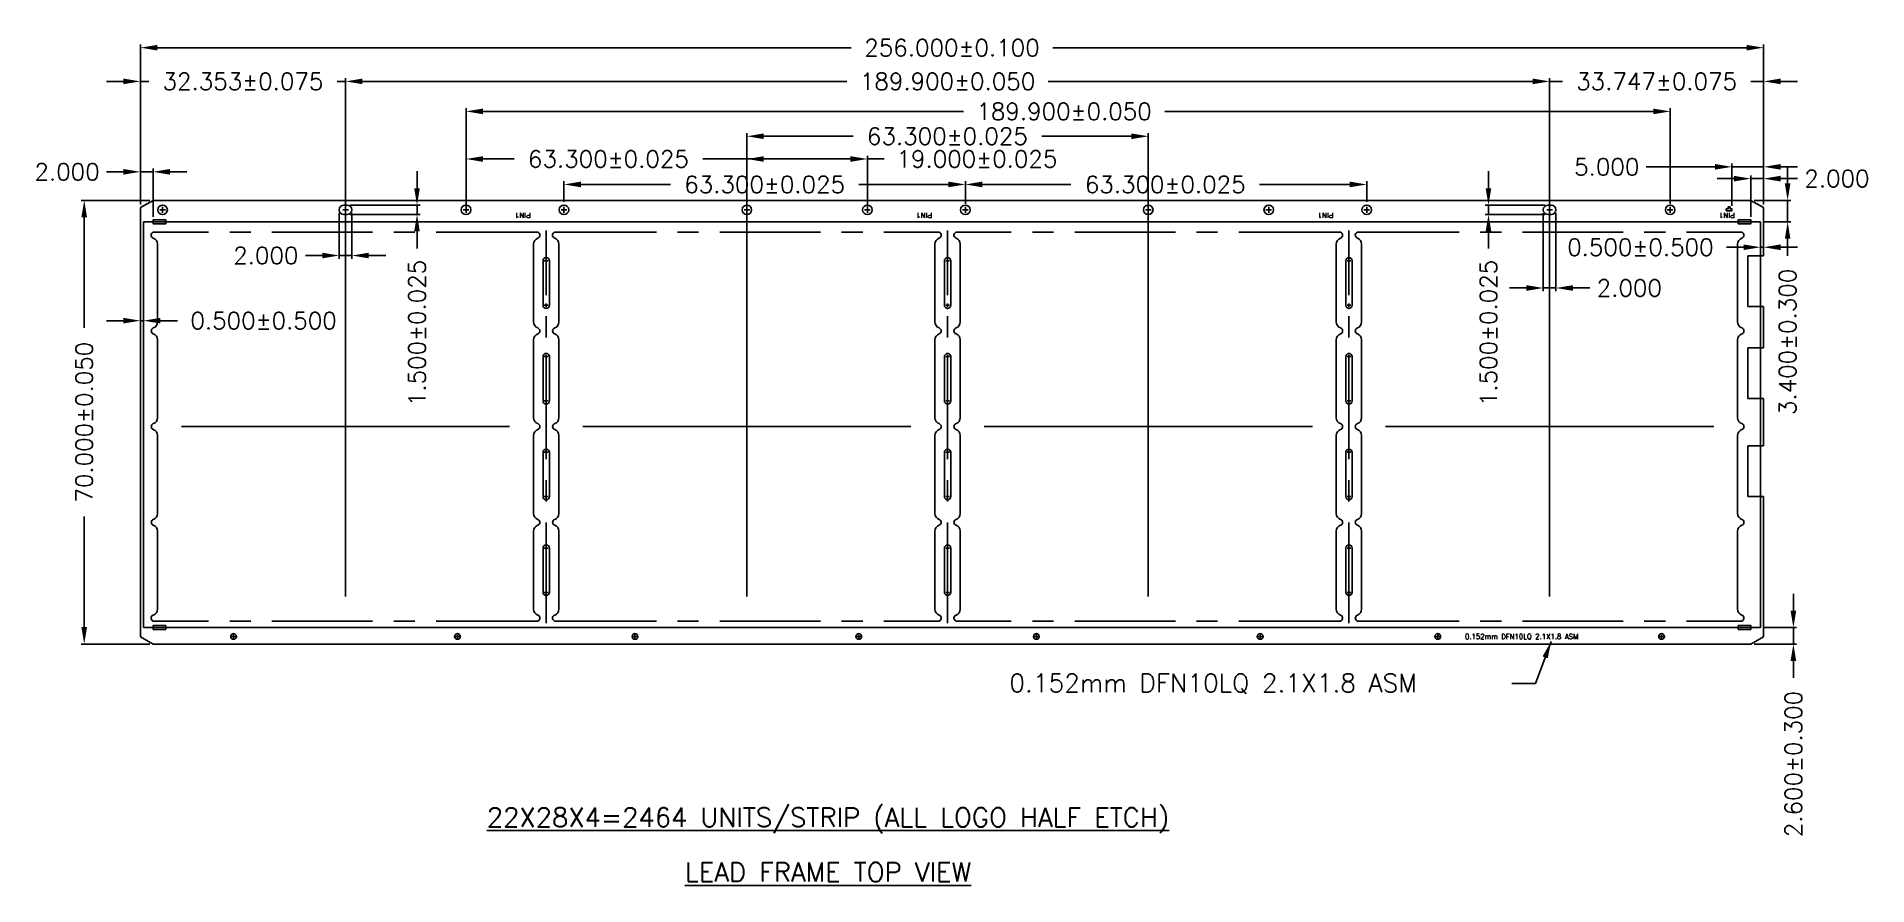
# Model space of a CAD drawing. Header units: millimetres. Extents: x 393.8 to 402.46, y 109.1 to 113.12.
import ezdxf
from ezdxf.enums import TextEntityAlignment as Align

# ---------------------------------------------------------------- set-up
doc = ezdxf.new("R2010")
doc.units = ezdxf.units.MM
doc.header["$LTSCALE"] = 0.5
doc.header["$PDMODE"] = 98
doc.linetypes.add('CENTER', pattern=[50.8, 31.75, -6.35, 6.35, -6.35])
for name, color, linetype in [('1', 7, 'Continuous'), ('1D', 4, 'Continuous'), ('CEN', 2, 'CENTER'), ('DIM', 3, 'Continuous'), ('NOTE', 7, 'Continuous')]:
    doc.layers.add(name, color=color, linetype=linetype)
doc.styles.add('ROMANS', font='romans.shx', dxfattribs={"bigfont": 'AllInOneBig.shx'})
doc.styles.add('SIMPLEX', font='simplex.shx', dxfattribs={"bigfont": 'AllInOneBig.shx'})
doc.dimstyles.get("Standard").update_dxf_attribs({"dimtxt": 0.08, "dimasz": 0.08, "dimexe": 0.027, "dimexo": 0.027, "dimgap": 0.027, "dimtad": 1, "dimdec": 3, "dimrnd": 0.0005, "dimzin": 1, "dimtxsty": 'SIMPLEX', "dimcen": 0.1905, "dimclrd": 256, "dimclre": 256, "dimclrt": 256, "dimazin": 3, "dimtp": 0.03, "dimtm": 0.05, "dimtfac": 0.8, "dimtdec": 3, "dimtmove": 0, "dimatfit": 3, "dimfxl": 0.05, "dimtzin": 4, "dimlwd": -1, "dimlwe": -1})
doc.dimstyles.new('Standard1', dxfattribs={"dimtxt": 0.08, "dimasz": 0.08, "dimexe": 0.015, "dimexo": 0.015, "dimgap": 0.027, "dimtad": 1, "dimdec": 3, "dimlfac": 33.333333, "dimrnd": 0.0005, "dimzin": 1, "dimtxsty": 'SIMPLEX', "dimcen": 0.1905, "dimclrd": 256, "dimclre": 256, "dimclrt": 256, "dimazin": 3, "dimtp": 0.03, "dimtm": 0.05, "dimtfac": 0.8, "dimtdec": 3, "dimtmove": 0, "dimatfit": 3, "dimfxl": 0.05, "dimtzin": 4, "dimlwd": -1, "dimlwe": -1})

# ---------------------------------------------------------------- blocks, each defined once
blk = doc.blocks.new('M0')
at = {"layer": '1', "color": 4}
for centre, radius, start, end in [((-30.15, 30.2), 0.5, 90, 250.5288), ((-30.65, 28.79), 1, 0, 70.5288), ((30.65, 28.79), 1, 109.4712, 180), ((30.15, 30.2), 0.5, 289.4712, 90), ((-30.15, 15.1), 0.5, 109.4712, 250.5288), ((-30.65, 16.51), 1, 289.4712, 0), ((-30.65, 13.69), 1, 0, 70.5288), ((30.65, 16.51), 1, 180, 250.5288), ((30.65, 13.69), 1, 109.4712, 180), ((30.15, 15.1), 0.5, 289.4712, 70.5288), ((-30.15, 0), 0.5, 109.4712, 250.5288), ((-30.65, 1.41), 1, 289.4712, 0), ((30.65, 1.41), 1, 180, 250.5288), ((30.15, 0), 0.5, 289.4712, 70.5288), ((-30.65, -1.41), 1, 0, 70.5288), ((30.65, -1.41), 1, 109.4712, 180), ((-30.65, -13.69), 1, 289.4712, 0), ((30.65, -13.69), 1, 180, 250.5288), ((-30.15, -15.1), 0.5, 109.4712, 250.5288), ((-30.65, -16.51), 1, 0, 70.5288), ((30.65, -16.51), 1, 109.4712, 180), ((30.15, -15.1), 0.5, 289.4712, 70.5288), ((-30.65, -28.79), 1, 289.4712, 0), ((30.65, -28.79), 1, 180, 250.5288), ((-30.15, -30.2), 0.5, 109.4712, 270), ((30.15, -30.2), 0.5, 270, 70.5288)]:
    blk.add_arc(centre, radius, start, end, dxfattribs=at)
at = {"layer": '1D', "linetype": 'CENTER'}
for p, q in [((-30.15, 30.7), (30.15, 30.7)), ((-29.65, 16.51), (-29.65, 28.79)), ((29.65, 16.51), (29.65, 28.79)), ((-29.65, 1.41), (-29.65, 13.69)), ((29.65, 1.41), (29.65, 13.69)), ((-29.65, -13.69), (-29.65, -1.41)), ((29.65, -13.69), (29.65, -1.41)), ((-29.65, -28.79), (-29.65, -16.51)), ((29.65, -28.79), (29.65, -16.51)), ((-30.15, -30.7), (30.15, -30.7))]:
    blk.add_line(p, q, dxfattribs=at)
blk = doc.blocks.new('*D55')
at = {"layer": 'Defpoints', "color": 0, "transparency": 16777216}
for p in [(394.3517, 112.3424), (394.0258, 110.2424), (394.3517, 110.2424)]:
    blk.add_point(p, dxfattribs=at)
at = {"layer": 'DIM', "transparency": 16777216}
for p, q in [((394.3367, 112.3424), (394.0108, 112.3424)), ((394.0258, 112.2624), (394.0258, 111.7384)), ((394.0258, 110.3224), (394.0258, 110.8463)), ((394.3367, 110.2424), (394.0108, 110.2424))]:
    blk.add_line(p, q, dxfattribs=at)
for points in [[(394.0125, 112.2624), (394.0392, 112.2624), (394.0258, 112.3424)], [(394.0125, 110.3224), (394.0392, 110.3224), (394.0258, 110.2424)]]:
    blk.add_solid(points, dxfattribs=at)
at = {"layer": 'DIM', "transparency": 16777216, "insert": (394.0258, 111.2924), "char_height": 0.08, "attachment_point": 5, "rotation": 90, "style": 'SIMPLEX'}
blk.add_mtext('\\A1;70.000%%p0.050', dxfattribs=at)
blk = doc.blocks.new('*D56')
at = {"layer": 'Defpoints', "color": 0, "transparency": 16777216}
for p in [(394.2917, 112.4773), (394.2917, 112.3077), (394.3517, 112.2494)]:
    blk.add_point(p, dxfattribs=at)
at = {"layer": 'DIM', "transparency": 16777216}
for p, q in [((394.2117, 112.4773), (394.1317, 112.4773)), ((394.2917, 112.3227), (394.2917, 112.4923)), ((394.3517, 112.4773), (394.2917, 112.4773)), ((394.3517, 112.2644), (394.3517, 112.4923)), ((394.4317, 112.4773), (394.5117, 112.4773))]:
    blk.add_line(p, q, dxfattribs=at)
for points in [[(394.2117, 112.4907), (394.2117, 112.464), (394.2917, 112.4773)], [(394.4317, 112.4907), (394.4317, 112.464), (394.3517, 112.4773)]]:
    blk.add_solid(points, dxfattribs=at)
at = {"layer": 'DIM', "transparency": 16777216, "insert": (393.9447, 112.4773), "char_height": 0.08, "attachment_point": 5, "style": 'SIMPLEX'}
blk.add_mtext('\\A1;2.000', dxfattribs=at)
blk = doc.blocks.new('*D57')
at = {"layer": 'Defpoints', "color": 0, "transparency": 16777216}
for p in [(394.2917, 112.9054), (394.2917, 112.3077), (395.2623, 111.2714)]:
    blk.add_point(p, dxfattribs=at)
at = {"layer": 'DIM', "transparency": 16777216}
for p, q in [((394.2117, 112.9054), (394.1317, 112.9054)), ((394.2917, 112.3227), (394.2917, 112.9204)), ((394.2917, 112.9054), (394.3309, 112.9054)), ((395.2623, 112.9054), (395.223, 112.9054)), ((395.2623, 111.2864), (395.2623, 112.9204)), ((395.3423, 112.9054), (395.4223, 112.9054))]:
    blk.add_line(p, q, dxfattribs=at)
for points in [[(394.2117, 112.9187), (394.2117, 112.8921), (394.2917, 112.9054)], [(395.3423, 112.9187), (395.3423, 112.8921), (395.2623, 112.9054)]]:
    blk.add_solid(points, dxfattribs=at)
at = {"layer": 'DIM', "transparency": 16777216, "insert": (394.777, 112.9054), "char_height": 0.08, "attachment_point": 5, "style": 'SIMPLEX'}
blk.add_mtext('\\A1;32.353%%P0.075', dxfattribs=at)
blk = doc.blocks.new('*D58')
at = {"layer": 'Defpoints', "color": 0, "transparency": 16777216}
for p in [(399.0603, 112.6456), (397.1613, 111.2714), (399.0603, 111.2714)]:
    blk.add_point(p, dxfattribs=at)
at = {"layer": 'DIM', "transparency": 16777216}
for p, q in [((397.1613, 111.2864), (397.1613, 112.6606)), ((397.2413, 112.6456), (397.6641, 112.6456)), ((398.9803, 112.6456), (398.5562, 112.6456)), ((399.0603, 111.2864), (399.0603, 112.6606))]:
    blk.add_line(p, q, dxfattribs=at)
for points in [[(397.2413, 112.659), (397.2413, 112.6323), (397.1613, 112.6456)], [(398.9803, 112.659), (398.9803, 112.6323), (399.0603, 112.6456)]]:
    blk.add_solid(points, dxfattribs=at)
at = {"layer": 'DIM', "transparency": 16777216, "insert": (398.1101, 112.6456), "char_height": 0.08, "attachment_point": 5, "style": 'SIMPLEX'}
blk.add_mtext('\\A1;63.300%%p0.025', dxfattribs=at)
blk = doc.blocks.new('*D59')
at = {"layer": 'Defpoints', "color": 0, "transparency": 16777216}
for p in [(395.2623, 112.9054), (395.2623, 111.2714), (400.9593, 111.2714)]:
    blk.add_point(p, dxfattribs=at)
at = {"layer": 'DIM', "transparency": 16777216}
for p, q in [((395.2623, 111.2864), (395.2623, 112.9204)), ((395.3423, 112.9054), (397.6342, 112.9054)), ((400.8793, 112.9054), (398.5873, 112.9054)), ((400.9593, 111.2864), (400.9593, 112.9204))]:
    blk.add_line(p, q, dxfattribs=at)
for points in [[(395.3423, 112.9187), (395.3423, 112.8921), (395.2623, 112.9054)], [(400.8793, 112.9187), (400.8793, 112.8921), (400.9593, 112.9054)]]:
    blk.add_solid(points, dxfattribs=at)
at = {"layer": 'DIM', "transparency": 16777216, "insert": (398.1108, 112.9054), "char_height": 0.08, "attachment_point": 5, "style": 'SIMPLEX'}
blk.add_mtext('\\A1;189.900%%p0.050', dxfattribs=at)
blk = doc.blocks.new('*D60')
at = {"layer": 'Defpoints', "color": 0, "transparency": 16777216}
for p in [(401.9717, 113.0648), (394.2917, 112.3077), (401.9717, 112.3077)]:
    blk.add_point(p, dxfattribs=at)
at = {"layer": 'DIM', "transparency": 16777216}
for p, q in [((394.2917, 112.3227), (394.2917, 113.0798)), ((394.3717, 113.0648), (397.6552, 113.0648)), ((401.8917, 113.0648), (398.6082, 113.0648)), ((401.9717, 112.3227), (401.9717, 113.0798))]:
    blk.add_line(p, q, dxfattribs=at)
for points in [[(394.3717, 113.0782), (394.3717, 113.0515), (394.2917, 113.0648)], [(401.8917, 113.0782), (401.8917, 113.0515), (401.9717, 113.0648)]]:
    blk.add_solid(points, dxfattribs=at)
at = {"layer": 'DIM', "transparency": 16777216, "insert": (398.1317, 113.0648), "char_height": 0.08, "attachment_point": 5, "style": 'SIMPLEX'}
blk.add_mtext('\\A1;256.000%%p0.100', dxfattribs=at)
blk = doc.blocks.new('*D61')
at = {"layer": 'Defpoints', "color": 0, "transparency": 16777216}
for p in [(401.9717, 112.4451), (401.9717, 112.3077), (401.9117, 112.2494)]:
    blk.add_point(p, dxfattribs=at)
at = {"layer": 'DIM', "transparency": 16777216}
for p, q in [((401.8317, 112.4451), (401.7517, 112.4451)), ((401.9117, 112.2644), (401.9117, 112.4601)), ((401.9117, 112.4451), (401.9717, 112.4451)), ((401.9717, 112.3227), (401.9717, 112.4601)), ((402.0517, 112.4451), (402.1317, 112.4451))]:
    blk.add_line(p, q, dxfattribs=at)
for points in [[(401.8317, 112.4584), (401.8317, 112.4317), (401.9117, 112.4451)], [(402.0517, 112.4584), (402.0517, 112.4317), (401.9717, 112.4451)]]:
    blk.add_solid(points, dxfattribs=at)
at = {"layer": 'DIM', "transparency": 16777216, "insert": (402.3187, 112.4451), "char_height": 0.08, "attachment_point": 5, "style": 'SIMPLEX'}
blk.add_mtext('\\A1;2.000', dxfattribs=at)
blk = doc.blocks.new('*D62')
at = {"layer": 'Defpoints', "color": 0, "transparency": 16777216}
for p in [(401.9717, 112.9054), (400.9593, 112.2974), (401.9717, 112.3077)]:
    blk.add_point(p, dxfattribs=at)
at = {"layer": 'DIM', "transparency": 16777216}
for p, q in [((400.8793, 112.9054), (400.7993, 112.9054)), ((400.9593, 112.3124), (400.9593, 112.9204)), ((400.9593, 112.9054), (401.0194, 112.9054)), ((401.9717, 112.9054), (401.9115, 112.9054)), ((401.9717, 112.3227), (401.9717, 112.9204)), ((402.0517, 112.9054), (402.1317, 112.9054))]:
    blk.add_line(p, q, dxfattribs=at)
for points in [[(400.8793, 112.9187), (400.8793, 112.8921), (400.9593, 112.9054)], [(402.0517, 112.9187), (402.0517, 112.8921), (401.9717, 112.9054)]]:
    blk.add_solid(points, dxfattribs=at)
at = {"layer": 'DIM', "transparency": 16777216, "insert": (401.4655, 112.9054), "char_height": 0.08, "attachment_point": 5, "style": 'SIMPLEX'}
blk.add_mtext('\\A1;33.747%%P0.075', dxfattribs=at)
blk = doc.blocks.new('slit')
at = {"color": 0}
for centre, start, end in [((-31.65, 26.15), 0, 180), ((-31.65, 19.15), 180, 0), ((-31.65, 11.05), 0, 180), ((-31.65, 4.05), 180, 0), ((-31.65, -4.05), 0, 180), ((-31.65, -11.05), 180, 0), ((-31.65, -19.15), 0, 180), ((-31.65, -26.15), 180, 0)]:
    blk.add_arc(centre, 0.5, start, end, dxfattribs=at)
at = {"layer": '1'}
for p, q in [((-32.15, 26.15), (-32.15, 19.15)), ((-31.15, 26.15), (-31.15, 19.15)), ((-32.15, 4.05), (-32.15, 11.05)), ((-31.15, 4.05), (-31.15, 11.05)), ((-32.15, -4.05), (-32.15, -11.05)), ((-31.15, -4.05), (-31.15, -11.05)), ((-32.15, -26.15), (-32.15, -19.15)), ((-31.15, -26.15), (-31.15, -19.15))]:
    blk.add_line(p, q, dxfattribs=at)
at = {"layer": '1D', "linetype": 'CENTER'}
blk.add_line((-31.65, -31), (-31.65, 30.92), dxfattribs=at)
at = {"layer": '1D'}
for p, q in [((-31.95, 26.15), (-31.35, 26.15)), ((-31.65, 25.85), (-31.65, 26.45)), ((-31.95, 19.15), (-31.35, 19.15)), ((-31.65, 18.85), (-31.65, 19.45)), ((-31.95, 11.05), (-31.35, 11.05)), ((-31.65, 11.35), (-31.65, 10.75)), ((-31.95, 4.05), (-31.35, 4.05)), ((-31.65, 4.35), (-31.65, 3.75)), ((-31.95, -4.05), (-31.35, -4.05)), ((-31.65, -4.35), (-31.65, -3.75)), ((-31.95, -11.05), (-31.35, -11.05)), ((-31.65, -11.35), (-31.65, -10.75)), ((-31.95, -19.15), (-31.35, -19.15)), ((-31.65, -18.85), (-31.65, -19.45)), ((-31.65, -25.85), (-31.65, -26.45)), ((-31.95, -26.15), (-31.35, -26.15))]:
    blk.add_line(p, q, dxfattribs=at)
blk = doc.blocks.new('*D63')
at = {"layer": 'Defpoints', "color": 0, "transparency": 16777216}
for p in [(397.7313, 112.5381), (397.1613, 112.2974), (397.7313, 112.2974)]:
    blk.add_point(p, dxfattribs=at)
at = {"layer": 'DIM', "transparency": 16777216}
for p, q in [((397.1613, 112.3124), (397.1613, 112.5531)), ((397.2413, 112.5381), (397.6513, 112.5381)), ((397.7313, 112.3124), (397.7313, 112.5531)), ((397.7313, 112.5381), (397.8113, 112.5381))]:
    blk.add_line(p, q, dxfattribs=at)
for points in [[(397.2413, 112.5514), (397.2413, 112.5248), (397.1613, 112.5381)], [(397.6513, 112.5514), (397.6513, 112.5248), (397.7313, 112.5381)]]:
    blk.add_solid(points, dxfattribs=at)
at = {"layer": 'DIM', "transparency": 16777216, "insert": (398.2497, 112.5381), "char_height": 0.08, "attachment_point": 5, "style": 'SIMPLEX'}
blk.add_mtext('\\A1;19.000%%P0.025', dxfattribs=at)
blk = doc.blocks.new('*D71')
at = {"layer": 'Defpoints', "color": 0, "transparency": 16777216}
for p in [(401.5293, 112.7633), (395.8323, 112.3109), (401.5293, 112.3109)]:
    blk.add_point(p, dxfattribs=at)
at = {"layer": 'DIM', "transparency": 16777216}
for p, q in [((395.8323, 112.3259), (395.8323, 112.7783)), ((395.9123, 112.7633), (398.1855, 112.7633)), ((401.4493, 112.7633), (399.1386, 112.7633)), ((401.5293, 112.3259), (401.5293, 112.7783))]:
    blk.add_line(p, q, dxfattribs=at)
for points in [[(395.9123, 112.7767), (395.9123, 112.75), (395.8323, 112.7633)], [(401.4493, 112.7767), (401.4493, 112.75), (401.5293, 112.7633)]]:
    blk.add_solid(points, dxfattribs=at)
at = {"layer": 'DIM', "transparency": 16777216, "insert": (398.662, 112.7633), "char_height": 0.08, "attachment_point": 5, "style": 'SIMPLEX'}
blk.add_mtext('\\A1;189.900%%P0.050', dxfattribs=at)
blk = doc.blocks.new('*D64')
at = {"layer": 'Defpoints', "color": 0, "transparency": 16777216}
for p in [(397.7313, 112.5381), (395.8323, 112.2974), (397.7313, 112.2974)]:
    blk.add_point(p, dxfattribs=at)
at = {"layer": 'DIM', "transparency": 16777216}
for p, q in [((395.8323, 112.3124), (395.8323, 112.5531)), ((395.9123, 112.5381), (396.0602, 112.5381)), ((397.6513, 112.5381), (396.9523, 112.5381)), ((397.7313, 112.3124), (397.7313, 112.5531))]:
    blk.add_line(p, q, dxfattribs=at)
for points in [[(395.9123, 112.5514), (395.9123, 112.5248), (395.8323, 112.5381)], [(397.6513, 112.5514), (397.6513, 112.5248), (397.7313, 112.5381)]]:
    blk.add_solid(points, dxfattribs=at)
at = {"layer": 'DIM', "transparency": 16777216, "insert": (396.5062, 112.5381), "char_height": 0.08, "attachment_point": 5, "style": 'SIMPLEX'}
blk.add_mtext('\\A1;63.300%%P0.025', dxfattribs=at)
blk = doc.blocks.new('*D65')
at = {"layer": 'Defpoints', "color": 0, "ltscale": 0.1, "transparency": 16777216}
for p in [(401.9117, 112.3424), (402.0854, 112.3424), (401.9567, 112.2404)]:
    blk.add_point(p, dxfattribs=at)
at = {"layer": 'DIM', "ltscale": 0.1, "transparency": 16777216}
for p, q in [((402.0854, 112.4224), (402.0854, 112.5024)), ((401.9267, 112.3424), (402.1004, 112.3424)), ((402.0854, 112.3424), (402.0854, 112.2404)), ((401.9717, 112.2404), (402.1004, 112.2404)), ((402.0854, 112.1604), (402.0854, 112.0804))]:
    blk.add_line(p, q, dxfattribs=at)
for points in [[(402.072, 112.4224), (402.0987, 112.4224), (402.0854, 112.3424)], [(402.072, 112.1604), (402.0987, 112.1604), (402.0854, 112.2404)]]:
    blk.add_solid(points, dxfattribs=at)
at = {"layer": 'DIM', "ltscale": 0.1, "transparency": 16777216, "insert": (402.0854, 111.6724), "char_height": 0.08, "attachment_point": 5, "rotation": 90, "style": 'SIMPLEX'}
blk.add_mtext('\\A1;3.400%%P0.300', dxfattribs=at)
blk = doc.blocks.new('*D66')
at = {"layer": 'Defpoints', "color": 0, "ltscale": 0.1, "transparency": 16777216}
for p in [(401.9567, 110.3204), (401.9117, 110.2424), (402.1126, 110.2424)]:
    blk.add_point(p, dxfattribs=at)
at = {"layer": 'DIM', "ltscale": 0.1, "transparency": 16777216}
for p, q in [((402.1126, 110.4004), (402.1126, 110.4804)), ((401.9717, 110.3204), (402.1276, 110.3204)), ((402.1126, 110.3204), (402.1126, 110.2424)), ((401.9267, 110.2424), (402.1276, 110.2424)), ((402.1126, 110.1624), (402.1126, 110.0824))]:
    blk.add_line(p, q, dxfattribs=at)
for points in [[(402.0993, 110.4004), (402.1259, 110.4004), (402.1126, 110.3204)], [(402.0993, 110.1624), (402.1259, 110.1624), (402.1126, 110.2424)]]:
    blk.add_solid(points, dxfattribs=at)
at = {"layer": 'DIM', "ltscale": 0.1, "transparency": 16777216, "insert": (402.1126, 109.6744), "char_height": 0.08, "attachment_point": 5, "rotation": 90, "style": 'SIMPLEX'}
blk.add_mtext('\\A1;2.600%%P0.300', dxfattribs=at)
blk = doc.blocks.new('*D67')
at = {"layer": 'Defpoints', "color": 0, "ltscale": 0.1, "transparency": 16777216}
for p in [(394.2917, 112.2404), (394.3067, 112.2404), (394.2917, 111.7728)]:
    blk.add_point(p, dxfattribs=at)
at = {"layer": 'DIM', "ltscale": 0.1, "transparency": 16777216}
for p, q in [((394.2917, 112.2254), (394.2917, 111.7578)), ((394.3067, 112.2254), (394.3067, 111.7578)), ((394.2117, 111.7728), (394.1317, 111.7728)), ((394.2917, 111.7728), (394.3067, 111.7728)), ((394.3867, 111.7728), (394.4667, 111.7728))]:
    blk.add_line(p, q, dxfattribs=at)
for points in [[(394.2117, 111.7862), (394.2117, 111.7595), (394.2917, 111.7728)], [(394.3867, 111.7862), (394.3867, 111.7595), (394.3067, 111.7728)]]:
    blk.add_solid(points, dxfattribs=at)
at = {"layer": 'DIM', "ltscale": 0.1, "transparency": 16777216, "insert": (394.8746, 111.7728), "char_height": 0.08, "attachment_point": 5, "style": 'SIMPLEX'}
blk.add_mtext('\\A1;0.500%%P0.500', dxfattribs=at)
blk = doc.blocks.new('*D68')
at = {"layer": 'Defpoints', "color": 0, "ltscale": 0.1, "transparency": 16777216}
for p in [(401.9567, 112.1746), (401.9717, 112.1746), (401.9567, 112.1204)]:
    blk.add_point(p, dxfattribs=at)
at = {"layer": 'DIM', "ltscale": 0.1, "transparency": 16777216}
for p, q in [((401.8767, 112.1204), (401.7967, 112.1204)), ((401.9567, 112.1596), (401.9567, 112.1054)), ((401.9717, 112.1204), (401.9567, 112.1204)), ((401.9717, 112.1596), (401.9717, 112.1054)), ((402.0517, 112.1204), (402.1317, 112.1204))]:
    blk.add_line(p, q, dxfattribs=at)
for points in [[(401.8767, 112.1337), (401.8767, 112.107), (401.9567, 112.1204)], [(402.0517, 112.1337), (402.0517, 112.107), (401.9717, 112.1204)]]:
    blk.add_solid(points, dxfattribs=at)
at = {"layer": 'DIM', "ltscale": 0.1, "transparency": 16777216, "insert": (401.3887, 112.1204), "char_height": 0.08, "attachment_point": 5, "style": 'SIMPLEX'}
blk.add_mtext('\\A1;0.500%%P0.500', dxfattribs=at)
blk = doc.blocks.new('*D72')
at = {"layer": 'Defpoints', "color": 0, "ltscale": 0.1, "transparency": 16777216}
for p in [(401.9717, 112.501), (401.8217, 112.3013), (401.9717, 112.3077)]:
    blk.add_point(p, dxfattribs=at)
at = {"layer": 'DIM', "ltscale": 0.1, "transparency": 16777216}
for p, q in [((401.7417, 112.501), (401.4166, 112.501)), ((401.8217, 112.3163), (401.8217, 112.516)), ((401.9717, 112.501), (401.8217, 112.501)), ((401.9717, 112.3227), (401.9717, 112.516)), ((402.0517, 112.501), (402.1317, 112.501))]:
    blk.add_line(p, q, dxfattribs=at)
for points in [[(401.7417, 112.5143), (401.7417, 112.4876), (401.8217, 112.501)], [(402.0517, 112.5143), (402.0517, 112.4876), (401.9717, 112.501)]]:
    blk.add_solid(points, dxfattribs=at)
at = {"layer": 'DIM', "ltscale": 0.1, "transparency": 16777216, "insert": (401.2296, 112.501), "char_height": 0.08, "attachment_point": 5, "style": 'SIMPLEX'}
blk.add_mtext('\\A1;{\\C0;5.000}', dxfattribs=at)
blk = doc.blocks.new('*D73')
at = {"layer": 'Defpoints', "color": 0, "ltscale": 0.1, "transparency": 16777216}
for p in [(400.0938, 112.4175), (398.1948, 112.3109), (400.0938, 112.3199)]:
    blk.add_point(p, dxfattribs=at)
at = {"layer": 'DIM', "ltscale": 0.1, "transparency": 16777216}
for p, q in [((398.1948, 112.3259), (398.1948, 112.4325)), ((398.2748, 112.4175), (398.6945, 112.4175)), ((400.0138, 112.4175), (399.5866, 112.4175)), ((400.0938, 112.3349), (400.0938, 112.4325))]:
    blk.add_line(p, q, dxfattribs=at)
for points in [[(398.2748, 112.4309), (398.2748, 112.4042), (398.1948, 112.4175)], [(400.0138, 112.4309), (400.0138, 112.4042), (400.0938, 112.4175)]]:
    blk.add_solid(points, dxfattribs=at)
at = {"layer": 'DIM', "ltscale": 0.1, "transparency": 16777216, "insert": (399.1405, 112.4175), "char_height": 0.08, "attachment_point": 5, "style": 'SIMPLEX'}
blk.add_mtext('\\A1;63.300%%P0.025', dxfattribs=at)
blk = doc.blocks.new('*D69')
at = {"layer": 'Defpoints', "color": 0, "transparency": 16777216}
for p in [(398.1948, 112.4175), (396.2958, 112.3199), (398.1948, 112.3109)]:
    blk.add_point(p, dxfattribs=at)
at = {"layer": 'DIM', "transparency": 16777216}
for p, q in [((396.2958, 112.3349), (396.2958, 112.4325)), ((396.3758, 112.4175), (396.7992, 112.4175)), ((398.1148, 112.4175), (397.6913, 112.4175)), ((398.1948, 112.3259), (398.1948, 112.4325))]:
    blk.add_line(p, q, dxfattribs=at)
for points in [[(396.3758, 112.4309), (396.3758, 112.4042), (396.2958, 112.4175)], [(398.1148, 112.4309), (398.1148, 112.4042), (398.1948, 112.4175)]]:
    blk.add_solid(points, dxfattribs=at)
at = {"layer": 'DIM', "transparency": 16777216, "insert": (397.2453, 112.4175), "char_height": 0.08, "attachment_point": 5, "style": 'SIMPLEX'}
blk.add_mtext('\\A1;{\\C3;63.300%%P0.025}', dxfattribs=at)
blk = doc.blocks.new('*D74')
at = {"layer": 'Defpoints', "color": 0, "ltscale": 0.1, "transparency": 16777216}
for p in [(395.2323, 112.2974), (395.2923, 112.2974), (395.2923, 112.0812)]:
    blk.add_point(p, dxfattribs=at)
at = {"layer": 'DIM', "ltscale": 0.1, "transparency": 16777216}
for p, q in [((395.2323, 112.2824), (395.2323, 112.0662)), ((395.2923, 112.2824), (395.2923, 112.0662)), ((395.1523, 112.0812), (395.0723, 112.0812)), ((395.2923, 112.0812), (395.2323, 112.0812)), ((395.3723, 112.0812), (395.4523, 112.0812))]:
    blk.add_line(p, q, dxfattribs=at)
for points in [[(395.1523, 112.0945), (395.1523, 112.0678), (395.2323, 112.0812)], [(395.3723, 112.0945), (395.3723, 112.0678), (395.2923, 112.0812)]]:
    blk.add_solid(points, dxfattribs=at)
at = {"layer": 'DIM', "ltscale": 0.1, "transparency": 16777216, "insert": (394.8853, 112.0812), "char_height": 0.08, "attachment_point": 5, "style": 'SIMPLEX'}
blk.add_mtext('\\A1;2.000', dxfattribs=at)
blk = doc.blocks.new('*D75')
at = {"layer": 'Defpoints', "color": 0, "ltscale": 0.1, "transparency": 16777216}
for p in [(400.9293, 112.2974), (400.9893, 112.2974), (400.9293, 111.9275)]:
    blk.add_point(p, dxfattribs=at)
at = {"layer": 'DIM', "ltscale": 0.1, "transparency": 16777216}
for p, q in [((400.9293, 112.2824), (400.9293, 111.9125)), ((400.9893, 112.2824), (400.9893, 111.9125)), ((400.8493, 111.9275), (400.7693, 111.9275)), ((400.9293, 111.9275), (400.9893, 111.9275)), ((401.0693, 111.9275), (401.1493, 111.9275))]:
    blk.add_line(p, q, dxfattribs=at)
for points in [[(400.8493, 111.9409), (400.8493, 111.9142), (400.9293, 111.9275)], [(401.0693, 111.9409), (401.0693, 111.9142), (400.9893, 111.9275)]]:
    blk.add_solid(points, dxfattribs=at)
at = {"layer": 'DIM', "ltscale": 0.1, "transparency": 16777216, "insert": (401.3363, 111.9275), "char_height": 0.08, "attachment_point": 5, "style": 'SIMPLEX'}
blk.add_mtext('\\A1;2.000', dxfattribs=at)
blk = doc.blocks.new('*D70')
at = {"layer": 'Defpoints', "color": 0, "ltscale": 0.1, "transparency": 16777216}
for p in [(395.2698, 112.3199), (395.2698, 112.2749), (395.6005, 112.3199)]:
    blk.add_point(p, dxfattribs=at)
at = {"layer": 'DIM', "ltscale": 0.1, "transparency": 16777216}
for p, q in [((395.6005, 112.3999), (395.6005, 112.4799)), ((395.2848, 112.3199), (395.6155, 112.3199)), ((395.2848, 112.2749), (395.6155, 112.2749)), ((395.6005, 112.3199), (395.6005, 112.2749)), ((395.6005, 112.1949), (395.6005, 112.1149))]:
    blk.add_line(p, q, dxfattribs=at)
for points in [[(395.5872, 112.3999), (395.6139, 112.3999), (395.6005, 112.3199)], [(395.5872, 112.1949), (395.6139, 112.1949), (395.6005, 112.2749)]]:
    blk.add_solid(points, dxfattribs=at)
at = {"layer": 'DIM', "ltscale": 0.1, "transparency": 16777216, "insert": (395.6005, 111.7146), "char_height": 0.08, "attachment_point": 5, "rotation": 90, "style": 'SIMPLEX'}
blk.add_mtext('\\A1;1.500%%P0.025', dxfattribs=at)
blk = doc.blocks.new('*D76')
at = {"layer": 'Defpoints', "color": 0, "ltscale": 0.1, "transparency": 16777216}
for p in [(400.6699, 112.3199), (400.9518, 112.3199), (400.9518, 112.2749)]:
    blk.add_point(p, dxfattribs=at)
at = {"layer": 'DIM', "ltscale": 0.1, "transparency": 16777216}
for p, q in [((400.6699, 112.3999), (400.6699, 112.4799)), ((400.9368, 112.3199), (400.6549, 112.3199)), ((400.9368, 112.2749), (400.6549, 112.2749)), ((400.6699, 112.3199), (400.6699, 112.2749)), ((400.6699, 112.1949), (400.6699, 112.1149))]:
    blk.add_line(p, q, dxfattribs=at)
for points in [[(400.6566, 112.3999), (400.6833, 112.3999), (400.6699, 112.3199)], [(400.6566, 112.1949), (400.6833, 112.1949), (400.6699, 112.2749)]]:
    blk.add_solid(points, dxfattribs=at)
at = {"layer": 'DIM', "ltscale": 0.1, "transparency": 16777216, "insert": (400.6699, 111.7146), "char_height": 0.08, "attachment_point": 5, "rotation": 90, "style": 'SIMPLEX'}
blk.add_mtext('\\A1;1.500%%P0.025', dxfattribs=at)

msp = doc.modelspace()

# ---------------------------------------------------------------- linework, layer by layer
for p, q in [((401.971685, 112.307743), (401.971685, 112.079892)), ((401.971685, 111.839891), (401.971685, 111.644891)), ((401.971685, 111.40489), (401.971685, 111.17989)), ((401.971685, 110.939889), (401.971685, 110.277038))]:
    msp.add_line(p, q)
at = {"color": 2, "linetype": 'CENTER', "ltscale": 1.5}
for p, q in [((394.306667, 112.240392), (394.306667, 110.320388)), ((401.956685, 112.240392), (401.956685, 110.320388))]:
    msp.add_line(p, q, dxfattribs=at)
at = {"color": 0}
msp.add_line((401.896685, 111.839891), (401.896685, 112.079892), dxfattribs=at)
at = {"color": 1, "ltscale": 0.1}
for points in [[(395.254759, 112.319892), (395.269759, 112.319892, -1), (395.269759, 112.274893), (395.254759, 112.274893, -1), (395.254759, 112.319892, -1)], [(400.951772, 112.319892), (400.966772, 112.319892, -1), (400.966772, 112.274893), (400.951772, 112.274893, -1), (400.951772, 112.319892, -1)]]:
    msp.add_lwpolyline(points, format="xyb", dxfattribs=at)
at = {"ltscale": 0.05}
msp.add_lwpolyline([(401.812684, 112.292893), (401.821684, 112.292893), (401.821684, 112.301893), (401.812684, 112.301893), (401.812684, 112.310893), (401.803684, 112.310893), (401.803684, 112.301893), (401.794684, 112.301893), (401.794684, 112.292893), (401.812684, 112.292893)], dxfattribs=at)
for points in [[(394.411667, 112.249392), (394.351667, 112.249392), (394.351667, 112.231392), (394.411667, 112.231392)], [(401.851685, 112.249392), (401.911685, 112.249392), (401.911685, 112.231392), (401.851685, 112.231392)], [(394.411667, 110.329388), (394.351667, 110.329388), (394.351667, 110.311388), (394.411667, 110.311388)], [(401.851685, 110.329388), (401.911685, 110.329388), (401.911685, 110.311388), (401.851685, 110.311388)]]:
    msp.add_lwpolyline(points, close=True)
at = {"color": 0}
for centre in [(394.732758, 110.278388), (395.791761, 110.278388), (396.631763, 110.278388), (397.690765, 110.278388), (398.530767, 110.278388), (399.589769, 110.278388), (400.429771, 110.278388), (401.488774, 110.278388)]:
    msp.add_circle(centre, 0.0135, dxfattribs=at)
at = {"layer": '1', "color": 0}
for p, q in [((394.291667, 112.307743), (394.351667, 112.342393)), ((394.291667, 112.307743), (394.291667, 110.277038)), ((401.896685, 112.079892), (401.971685, 112.079892)), ((401.896685, 111.839891), (401.971685, 111.839891)), ((401.896685, 111.644891), (401.971685, 111.644891)), ((401.896685, 111.644891), (401.896685, 111.40489)), ((401.896685, 111.40489), (401.971685, 111.40489)), ((401.896685, 111.17989), (401.971685, 111.17989)), ((401.896685, 111.17989), (401.896685, 110.939889)), ((401.896685, 110.939889), (401.971685, 110.939889)), ((394.291667, 110.277038), (394.351667, 110.242388))]:
    msp.add_line(p, q, dxfattribs=at)
at = {"layer": '1'}
for p, q in [((401.911685, 112.342393), (394.351667, 112.342393)), ((401.911685, 110.242388), (394.351667, 110.242388))]:
    msp.add_line(p, q, dxfattribs=at)
at = {"layer": '1D', "linetype": 'CENTER'}
for p, q in [((394.383277, 112.297393), (394.410238, 112.297393)), ((394.396757, 112.283912), (394.396757, 112.310873)), ((395.248779, 112.297393), (395.27574, 112.297393)), ((395.262259, 112.283912), (395.262259, 112.310873)), ((395.81878, 112.297393), (395.845741, 112.297393)), ((395.832261, 112.283912), (395.832261, 112.310873)), ((396.282281, 112.297393), (396.309242, 112.297393)), ((396.295762, 112.283912), (396.295762, 112.310873)), ((397.147783, 112.297393), (397.174744, 112.297393)), ((397.161264, 112.283912), (397.161264, 112.310873)), ((397.717784, 112.297393), (397.744746, 112.297393)), ((397.731265, 112.283912), (397.731265, 112.310873)), ((398.181286, 112.297393), (398.208247, 112.297393)), ((398.194766, 112.283912), (398.194766, 112.310873)), ((399.046787, 112.297393), (399.073749, 112.297393)), ((399.060268, 112.283912), (399.060268, 112.310873)), ((399.616789, 112.297393), (399.64375, 112.297393)), ((399.630269, 112.283912), (399.630269, 112.310873)), ((400.08029, 112.297393), (400.107251, 112.297393)), ((400.09377, 112.283912), (400.09377, 112.310873)), ((400.945792, 112.297393), (400.972753, 112.297393)), ((400.959272, 112.283912), (400.959272, 112.310873)), ((401.515793, 112.297393), (401.542754, 112.297393)), ((401.529274, 112.283912), (401.529274, 112.310873)), ((394.719278, 110.278388), (394.746239, 110.278388)), ((394.732758, 110.264907), (394.732758, 110.291868)), ((395.77828, 110.278388), (395.805241, 110.278388)), ((395.791761, 110.26797), (395.791761, 110.286525)), ((396.618282, 110.278388), (396.645243, 110.278388)), ((396.631763, 110.264907), (396.631763, 110.291868)), ((397.677284, 110.278388), (397.704246, 110.278388)), ((397.690765, 110.26797), (397.690765, 110.286525)), ((398.517286, 110.278388), (398.544247, 110.278388)), ((398.530767, 110.264907), (398.530767, 110.291868)), ((399.576289, 110.278388), (399.60325, 110.278388)), ((399.589769, 110.26797), (399.589769, 110.286525)), ((400.416291, 110.278388), (400.443252, 110.278388)), ((400.429771, 110.264907), (400.429771, 110.291868)), ((401.475293, 110.278388), (401.502254, 110.278388)), ((401.488774, 110.26797), (401.488774, 110.286525))]:
    msp.add_line(p, q, dxfattribs=at)
at = {"layer": '1D', "color": 2, "linetype": 'CENTER', "ltscale": 1.5}
for p, q in [((394.306667, 112.240392), (401.956685, 112.240392)), ((394.306667, 110.320388), (401.956685, 110.320388))]:
    msp.add_line(p, q, dxfattribs=at)
at = {"layer": 'CEN', "linetype": 'CENTER', "ltscale": 5}
for p, q in [((395.262259, 112.074751), (395.262259, 110.46803)), ((397.161264, 112.074751), (397.161264, 110.46803)), ((399.060268, 112.074751), (399.060268, 110.46803)), ((400.959272, 112.074751), (400.959272, 110.46803)), ((394.485899, 111.27139), (396.03862, 111.27139)), ((397.937624, 111.27139), (396.384903, 111.27139)), ((398.283908, 111.27139), (399.836629, 111.27139)), ((401.735633, 111.27139), (400.182912, 111.27139))]:
    msp.add_line(p, q, dxfattribs=at)
at = {"layer": 'DIM', "color": 0}
for p, q in [((401.911685, 112.342393), (401.971685, 112.307743)), ((401.911685, 110.242388), (401.971685, 110.277038))]:
    msp.add_line(p, q, dxfattribs=at)
for centre in [(394.396757, 112.297393), (395.832261, 112.297393), (396.295762, 112.297393), (397.161264, 112.297393), (397.731265, 112.297393), (398.194766, 112.297393), (399.060268, 112.297393), (399.630269, 112.297393), (400.09377, 112.297393), (401.529274, 112.297393)]:
    msp.add_circle(centre, 0.0225, dxfattribs=at)

# ---------------------------------------------------------------- block references
at = {"layer": '1', "color": 0}
for p, xscale, yscale, zscale in [((395.262259, 111.27139), -0.0300000685716668, 0.0300000685715816, 0.0300000685715853), ((397.161264, 111.27139), 0.0300000685716668, 0.0300000685716668, 0.0300000685716668), ((399.060268, 111.27139), -0.0300000685716668, 0.0300000685715816, 0.0300000685715853), ((400.959272, 111.27139), 0.0300000685716668, 0.0300000685716668, 0.0300000685716668)]:
    msp.add_blockref('M0', p, dxfattribs=dict(at, xscale=xscale, yscale=yscale, zscale=zscale))
at = {"layer": 'DIM', "color": 0, "xscale": 0.0300000685716668, "yscale": 0.0300000685716668, "zscale": 0.0300000685716668}
for p in [(397.161264, 111.27139), (399.060268, 111.27139), (400.959272, 111.27139)]:
    msp.add_blockref('slit', p, dxfattribs=at)

# ---------------------------------------------------------------- texts
at = {"ltscale": 0.1, "char_height": 0.025, "attachment_point": 1, "rotation": 180, "style": 'SIMPLEX'}
for insert in [(396.139668, 112.258888), (398.038673, 112.258888), (399.937677, 112.258888), (401.836681, 112.258888)]:
    msp.add_mtext_dynamic_manual_height_columns('PIN1', width=0.40537792, gutter_width=12.5, heights=[0], dxfattribs=dict(at, insert=insert))
at = {"layer": '1D', "color": 3, "style": 'ROMANS'}
for height, p in [(0.02404918, (400.558918, 110.266017)), (0.08657704, (398.402876, 110.014782))]:
    msp.add_text('0.152mm DFN10LQ 2.1X1.8 ASM', height=height, dxfattribs=at).set_placement(p)
at = {"layer": 'NOTE', "color": 0, "style": 'SIMPLEX'}
msp.add_text('%%U22X28X4=2464 UNITS/STRIP (ALL LOGO HALF ETCH)', height=0.09000021, dxfattribs=at).set_placement((397.544928, 109.377372), align=Align.CENTER)
at = {"layer": 'NOTE', "style": 'SIMPLEX'}
msp.add_text('%%ULEAD FRAME TOP VIEW', height=0.09000021, dxfattribs=at).set_placement((397.544928, 109.118028), align=Align.CENTER)

# ---------------------------------------------------------------- dimensions: what is measured, and where the dimension line sits
at = {"layer": 'DIM', "color": 0}
for base, p1, p2, text, picture, middle in [((401.971685, 113.064842), (394.291667, 112.307743), (401.971685, 112.307743), '256.000%%p0.100', '*D60', (398.131676, 113.064842)), ((394.291667, 112.905409), (395.262259, 111.27139), (394.291667, 112.307743), '<>%%P0.075', '*D57', (394.776963, 112.905409)), ((395.262259, 112.905409), (400.959272, 111.27139), (395.262259, 111.27139), '189.900%%p0.050', '*D59', (398.110766, 112.905409)), ((401.971685, 112.905409), (400.959272, 112.297393), (401.971685, 112.307743), '<>%%P0.075', '*D62', (401.465479, 112.905409))]:
    dim = msp.add_linear_dim(base=base, p1=p1, p2=p2, text=text, dimstyle='Standard1', dxfattribs=at)
    dim.commit()
    dim.dimension.update_dxf_attribs({"geometry": picture, "text_midpoint": middle})
for base, p1, p2, text, picture, middle in [((401.529274, 112.763319), (395.832261, 112.310873), (401.529274, 112.310873), '189.900%%P0.050', '*D71', (398.662027, 112.763319)), ((399.060268, 112.645625), (397.161264, 111.27139), (399.060268, 111.27139), '63.300%%p0.025', '*D58', (398.110148, 112.645625))]:
    dim = msp.add_linear_dim(base=base, p1=p1, p2=p2, text=text, dimstyle='Standard1', dxfattribs=at)
    dim.commit()
    dim.dimension.update_dxf_attribs({"geometry": picture, "text_midpoint": middle, "dimtype": 160})
for base, p1, p2, picture, middle in [((394.291667, 112.477327), (394.351667, 112.249392), (394.291667, 112.307743), '*D56', (393.944667, 112.477327)), ((401.971685, 112.44507), (401.911685, 112.249392), (401.971685, 112.307743), '*D61', (402.318685, 112.44507))]:
    dim = msp.add_linear_dim(base=base, p1=p1, p2=p2, dimstyle='Standard1', dxfattribs=at)
    dim.commit()
    dim.dimension.update_dxf_attribs({"geometry": picture, "text_midpoint": middle, "dimtype": 160})
at = {"layer": 'DIM', "color": 1}
for p1, picture, middle in [((395.832261, 112.297393), '*D64', (396.506238, 112.538102)), ((397.161264, 112.297393), '*D63', (398.249694, 112.538102))]:
    dim = msp.add_linear_dim(base=(397.731265, 112.538102), p1=p1, p2=(397.731265, 112.297393), text='<>%%P0.025', dimstyle='Standard1', dxfattribs=at)
    dim.commit()
    dim.dimension.update_dxf_attribs({"geometry": picture, "text_midpoint": middle, "dimtype": 160})
at = {"layer": 'DIM', "color": 3, "ltscale": 0.1}
for base, p1, p2, text, picture, middle in [((401.971685, 112.500957), (401.821685, 112.301326), (401.971685, 112.307743), '{\\C0;<>}', '*D72', (401.229618, 112.500957)), ((394.291667, 111.772832), (394.306667, 112.240392), (394.291667, 112.240392), '<>%%P0.500', '*D67', (394.87462, 111.772832))]:
    dim = msp.add_linear_dim(base=base, p1=p1, p2=p2, text=text, dimstyle='Standard1', dxfattribs=at)
    dim.commit()
    dim.dimension.update_dxf_attribs({"geometry": picture, "text_midpoint": middle, "dimtype": 160})
for base, p1, p2, text, picture, middle in [((395.600523, 112.319892), (395.269759, 112.274893), (395.269759, 112.319892), '<>%%P0.025', '*D70', (395.600523, 111.714559)), ((400.669948, 112.319892), (400.951772, 112.274893), (400.951772, 112.319892), '<>%%P0.025', '*D76', (400.669948, 111.714559)), ((402.085378, 112.342393), (401.956685, 112.240392), (401.911685, 112.342393), '<>%%P0.300', '*D65', (402.085378, 111.67244))]:
    dim = msp.add_linear_dim(base=base, p1=p1, p2=p2, angle=90, text=text, dimstyle='Standard1', dxfattribs=at)
    dim.commit()
    dim.dimension.update_dxf_attribs({"geometry": picture, "text_midpoint": middle, "dimtype": 160})
at = {"layer": 'DIM'}
dim = msp.add_linear_dim(base=(398.194766, 112.417537), p1=(396.295762, 112.319893), p2=(398.194766, 112.310878), text='{\\C3;<>%%P0.025}', dimstyle='Standard1', dxfattribs=at)
dim.commit()
dim.dimension.update_dxf_attribs({"geometry": '*D69', "text_midpoint": (397.245264, 112.417537), "dimtype": 160})
at = {"layer": 'DIM', "color": 1, "ltscale": 0.1}
dim = msp.add_linear_dim(base=(400.09377, 112.417537), p1=(398.194766, 112.310873), p2=(400.09377, 112.319893), text='<>%%P0.025', dimstyle='Standard1', dxfattribs=at)
dim.commit()
dim.dimension.update_dxf_attribs({"geometry": '*D73', "text_midpoint": (399.140518, 112.417537), "dimtype": 160})
at = {"layer": 'DIM', "color": 0}
dim = msp.add_linear_dim(base=(394.025831, 110.242388), p1=(394.351667, 112.342393), p2=(394.351667, 110.242388), angle=90, text='70.000%%p0.050', dimstyle='Standard1', dxfattribs=at)
dim.commit()
dim.dimension.update_dxf_attribs({"geometry": '*D55', "text_midpoint": (394.025831, 111.29239), "dimtype": 160})
at = {"layer": 'DIM', "color": 3, "ltscale": 0.1}
for base, p1, p2, picture, middle in [((395.292259, 112.081165), (395.232259, 112.297393), (395.292259, 112.297393), '*D74', (394.885259, 112.081165)), ((400.929272, 111.927546), (400.989272, 112.297393), (400.929272, 112.297393), '*D75', (401.336272, 111.927546))]:
    dim = msp.add_linear_dim(base=base, p1=p1, p2=p2, dimstyle='Standard1', dxfattribs=at)
    dim.commit()
    dim.dimension.update_dxf_attribs({"geometry": picture, "text_midpoint": middle, "dimtype": 160})
dim = msp.add_linear_dim(base=(401.956685, 112.120364), p1=(401.971685, 112.174556), p2=(401.956685, 112.174556), text='<>%%P0.500', dimstyle='Standard1', dxfattribs=at)
dim.commit()
dim.dimension.update_dxf_attribs({"geometry": '*D68', "text_midpoint": (401.388732, 112.120364)})
at = {"layer": 'DIM', "ltscale": 0.1}
dim = msp.add_linear_dim(base=(402.112593, 110.242388), p1=(401.956685, 110.320388), p2=(401.911685, 110.242388), angle=90, text='<>%%P0.300', dimstyle='Standard1', dxfattribs=at)
dim.commit()
dim.dimension.update_dxf_attribs({"geometry": '*D66', "text_midpoint": (402.112593, 109.674435)})

# ---------------------------------------------------------------- leaders
at = {"layer": '1D', "color": 3, "ltscale": 0.1}
msp.add_leader([(400.966335, 110.254272), (400.891733, 110.055009), (400.779985, 110.055009)], dimstyle='Standard', override={"dimgap": 0.027, "dimtad": 0}, dxfattribs=at)

doc.saveas('drawing.dxf')
